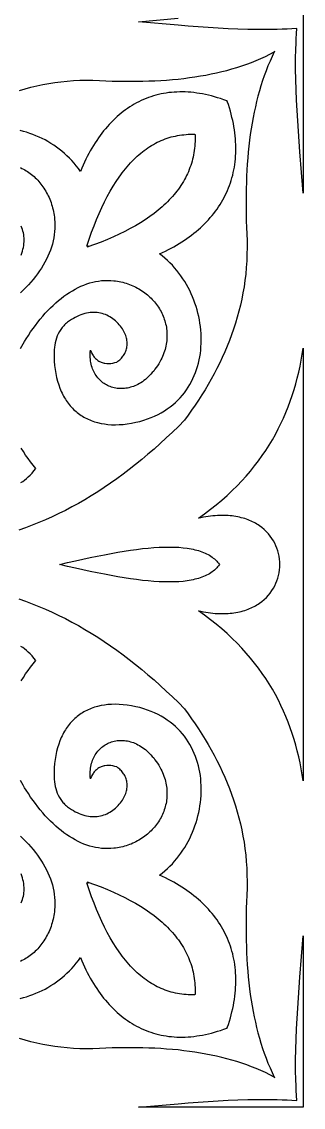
# Model space of a CAD drawing. Extents: x -375 to 375, y -1025 to 1025.
# Drawn here: x -165.5 to -125, y -312.1 to -156.1 of the extents above; entities that cross this region are included whole.
import ezdxf

# ---------------------------------------------------------------- set-up
doc = ezdxf.new("R2010")
doc.units = 0
doc.layers.add('LAYER_1', color=18, linetype='CONTINUOUS')

msp = doc.modelspace()

# ---------------------------------------------------------------- linework, layer by layer
at = {"layer": 'LAYER_1'}
for points in [[(-125, -131.41), (-125, -156.06), (-125, -180.72), (-125.49, -174.77), (-125.6, -173.28), (-125.71, -171.79), (-125.81, -170.3), (-125.9, -168.81), (-125.97, -167.33), (-126.03, -165.85), (-126.08, -164.37), (-126.1, -162.89), (-126.1, -161.42), (-126.07, -159.96), (-126.05, -159.22), (-126.02, -158.5), (-125.99, -157.77), (-125.94, -157.04), (-126.64, -157.09), (-127.34, -157.12), (-128.04, -157.15), (-128.74, -157.18), (-130.15, -157.2), (-131.56, -157.2), (-132.98, -157.18), (-134.4, -157.14), (-135.83, -157.08), (-137.25, -157), (-138.68, -156.91), (-140.11, -156.8), (-141.55, -156.69), (-142.98, -156.57), (-148.69, -156.06), (-142.98, -155.55)], [(-165.84, -165.94), (-165.01, -165.7), (-164.18, -165.47), (-163.33, -165.27), (-162.48, -165.09), (-161.61, -164.93), (-160.74, -164.79), (-159.86, -164.68), (-158.96, -164.59), (-158.06, -164.53), (-157.14, -164.48), (-156.21, -164.47), (-155.27, -164.48), (-154.32, -164.51), (-153.41, -164.56), (-152.5, -164.59), (-151.6, -164.61), (-150.71, -164.63), (-149.82, -164.63), (-148.94, -164.62), (-148.07, -164.61), (-147.21, -164.58), (-146.35, -164.55), (-145.5, -164.5), (-144.66, -164.44), (-143.83, -164.38), (-143.01, -164.3), (-142.19, -164.21), (-141.39, -164.1), (-140.59, -163.99), (-139.8, -163.86), (-139.02, -163.73), (-138.25, -163.57), (-137.49, -163.41), (-136.74, -163.24), (-136, -163.05), (-135.27, -162.84), (-134.55, -162.63), (-133.84, -162.4), (-133.14, -162.16), (-132.45, -161.9), (-131.78, -161.63), (-131.11, -161.34), (-130.45, -161.04), (-129.81, -160.73), (-129.18, -160.4), (-129.12, -160.34), (-129.13, -160.36), (-129.11, -160.35), (-129.17, -160.41), (-129.48, -161.07), (-129.79, -161.74), (-130.08, -162.42), (-130.35, -163.11), (-130.61, -163.82), (-130.86, -164.53), (-131.09, -165.26), (-131.31, -166), (-131.52, -166.75), (-131.71, -167.51), (-131.9, -168.28), (-132.06, -169.06), (-132.22, -169.85), (-132.37, -170.65), (-132.5, -171.46), (-132.62, -172.28), (-132.73, -173.11), (-132.83, -173.95), (-132.92, -174.8), (-132.99, -175.65), (-133.06, -176.52), (-133.11, -177.39), (-133.16, -178.28), (-133.19, -179.17), (-133.22, -180.06), (-133.23, -180.97), (-133.24, -181.89), (-133.23, -182.81), (-133.22, -183.74), (-133.2, -184.67), (-133.16, -185.62), (-133.12, -186.57), (-133.09, -187.56), (-133.08, -188.53), (-133.1, -189.5), (-133.14, -190.45), (-133.2, -191.39), (-133.28, -192.33), (-133.39, -193.25), (-133.52, -194.15), (-133.68, -195.05), (-133.85, -195.94), (-134.04, -196.82), (-134.26, -197.69), (-134.49, -198.55), (-134.75, -199.4), (-135.02, -200.24), (-135.31, -201.07), (-135.62, -201.9), (-135.95, -202.71), (-136.29, -203.52), (-136.65, -204.32), (-137.03, -205.11), (-137.42, -205.89), (-137.83, -206.67), (-138.25, -207.44), (-138.69, -208.2), (-139.14, -208.96), (-139.6, -209.71), (-140.08, -210.45), (-140.57, -211.19), (-141.07, -211.92), (-141.58, -212.64), (-142.1, -213.36), (-142.97, -214.23), (-143.83, -215.07), (-144.71, -215.9), (-145.58, -216.7), (-146.46, -217.49), (-147.35, -218.25), (-148.24, -219), (-149.13, -219.72), (-150.03, -220.42), (-150.93, -221.11), (-151.83, -221.77), (-152.74, -222.41), (-153.66, -223.03), (-154.58, -223.63), (-155.5, -224.21), (-156.43, -224.77), (-157.36, -225.3), (-158.29, -225.82), (-159.23, -226.31), (-160.18, -226.78), (-161.13, -227.23), (-162.08, -227.66), (-163.04, -228.06), (-164, -228.45), (-164.97, -228.81), (-165.94, -229.15)], [(-165.69, -203.04), (-165.5, -202.7), (-165.3, -202.35), (-165.09, -202.01), (-164.88, -201.65), (-164.55, -201.15), (-164.22, -200.66), (-163.88, -200.18), (-163.54, -199.71), (-163.19, -199.26), (-162.84, -198.82), (-162.48, -198.4), (-162.11, -197.98), (-161.74, -197.59), (-161.37, -197.21), (-160.99, -196.84), (-160.61, -196.49), (-160.22, -196.15), (-159.82, -195.83), (-159.43, -195.53), (-159.03, -195.25), (-158.63, -194.98), (-158.22, -194.73), (-157.81, -194.5), (-157.4, -194.29), (-156.98, -194.09), (-156.56, -193.92), (-156.14, -193.76), (-155.72, -193.62), (-155.29, -193.51), (-154.87, -193.41), (-154.44, -193.34), (-154.01, -193.28), (-153.58, -193.25), (-153.14, -193.24), (-152.71, -193.26), (-152.27, -193.29), (-152.01, -193.32), (-151.75, -193.36), (-151.49, -193.4), (-151.23, -193.46), (-150.98, -193.52), (-150.73, -193.58), (-150.48, -193.66), (-150.24, -193.74), (-150, -193.82), (-149.76, -193.92), (-149.53, -194.01), (-149.3, -194.12), (-149.08, -194.23), (-148.85, -194.35), (-148.64, -194.47), (-148.42, -194.6), (-148.22, -194.73), (-148.01, -194.87), (-147.81, -195.02), (-147.62, -195.17), (-147.43, -195.32), (-147.25, -195.48), (-147.07, -195.65), (-146.89, -195.82), (-146.72, -195.99), (-146.56, -196.17), (-146.4, -196.35), (-146.25, -196.54), (-146.11, -196.73), (-145.97, -196.92), (-145.83, -197.12), (-145.71, -197.32), (-145.58, -197.53), (-145.47, -197.74), (-145.36, -197.95), (-145.26, -198.17), (-145.17, -198.38), (-145.08, -198.61), (-145, -198.83), (-144.92, -199.06), (-144.86, -199.28), (-144.8, -199.51), (-144.75, -199.75), (-144.7, -199.98), (-144.67, -200.22), (-144.64, -200.46), (-144.62, -200.7), (-144.61, -200.94), (-144.61, -201.19), (-144.61, -201.43), (-144.62, -201.68), (-144.65, -201.93), (-144.68, -202.18), (-144.72, -202.43), (-144.76, -202.68), (-144.82, -202.93), (-144.89, -203.18), (-144.96, -203.43), (-145.05, -203.68), (-145.15, -203.93), (-145.25, -204.19), (-145.37, -204.44), (-145.49, -204.69), (-145.62, -204.94), (-145.8, -205.23), (-145.97, -205.51), (-146.15, -205.78), (-146.34, -206.03), (-146.52, -206.28), (-146.72, -206.51), (-146.91, -206.73), (-147.11, -206.94), (-147.31, -207.13), (-147.52, -207.32), (-147.72, -207.49), (-147.93, -207.65), (-148.14, -207.81), (-148.36, -207.95), (-148.57, -208.07), (-148.79, -208.19), (-149, -208.3), (-149.22, -208.4), (-149.44, -208.48), (-149.66, -208.56), (-149.87, -208.62), (-150.09, -208.68), (-150.31, -208.72), (-150.52, -208.76), (-150.74, -208.79), (-150.95, -208.8), (-151.17, -208.81), (-151.38, -208.8), (-151.58, -208.79), (-151.79, -208.77), (-151.99, -208.74), (-152.19, -208.7), (-152.39, -208.65), (-152.59, -208.59), (-152.78, -208.52), (-152.96, -208.45), (-153.15, -208.36), (-153.32, -208.27), (-153.5, -208.17), (-153.67, -208.06), (-153.83, -207.95), (-153.99, -207.82), (-154.14, -207.69), (-154.29, -207.55), (-154.43, -207.4), (-154.57, -207.24), (-154.69, -207.08), (-154.81, -206.91), (-154.93, -206.73), (-155.04, -206.55), (-155.14, -206.36), (-155.23, -206.16), (-155.31, -205.96), (-155.39, -205.75), (-155.45, -205.53), (-155.51, -205.3), (-155.56, -205.07), (-155.6, -204.84), (-155.63, -204.59), (-155.65, -204.34), (-155.66, -204.09), (-155.65, -203.83), (-155.64, -203.56), (-155.62, -203.29), (-155.56, -203.46), (-155.49, -203.61), (-155.42, -203.76), (-155.34, -203.9), (-155.25, -204.03), (-155.17, -204.16), (-155.07, -204.28), (-154.97, -204.39), (-154.87, -204.49), (-154.77, -204.59), (-154.66, -204.68), (-154.54, -204.76), (-154.43, -204.84), (-154.31, -204.9), (-154.18, -204.97), (-154.06, -205.02), (-153.93, -205.07), (-153.8, -205.11), (-153.66, -205.14), (-153.53, -205.17), (-153.26, -205.2), (-152.97, -205.21), (-152.69, -205.19), (-152.41, -205.14), (-152.12, -205.07), (-151.83, -204.98), (-151.69, -204.88), (-151.55, -204.77), (-151.41, -204.66), (-151.28, -204.55), (-151.16, -204.42), (-151.05, -204.3), (-150.95, -204.16), (-150.85, -204.03), (-150.76, -203.88), (-150.68, -203.74), (-150.61, -203.59), (-150.54, -203.43), (-150.49, -203.27), (-150.44, -203.11), (-150.4, -202.95), (-150.37, -202.78), (-150.35, -202.61), (-150.34, -202.43), (-150.34, -202.26), (-150.35, -202.08), (-150.37, -201.9), (-150.4, -201.71), (-150.44, -201.53), (-150.49, -201.35), (-150.55, -201.16), (-150.63, -200.97), (-150.71, -200.78), (-150.81, -200.59), (-150.92, -200.4), (-151.03, -200.21), (-151.17, -200.03), (-151.31, -199.84), (-151.48, -199.63), (-151.65, -199.44), (-151.83, -199.26), (-152.01, -199.08), (-152.2, -198.92), (-152.4, -198.77), (-152.6, -198.62), (-152.81, -198.49), (-153.03, -198.37), (-153.24, -198.27), (-153.47, -198.17), (-153.69, -198.09), (-153.93, -198.02), (-154.16, -197.96), (-154.4, -197.91), (-154.64, -197.88), (-154.89, -197.86), (-155.14, -197.85), (-155.4, -197.85), (-155.65, -197.87), (-155.91, -197.91), (-156.18, -197.96), (-156.44, -198.02), (-156.71, -198.1), (-156.98, -198.19), (-157.25, -198.3), (-157.53, -198.42), (-157.8, -198.56), (-158.08, -198.71), (-158.36, -198.88), (-158.63, -199.07), (-158.91, -199.27), (-159.06, -199.39), (-159.2, -199.51), (-159.34, -199.63), (-159.46, -199.76), (-159.58, -199.9), (-159.7, -200.03), (-159.9, -200.31), (-160.09, -200.61), (-160.25, -200.91), (-160.39, -201.22), (-160.51, -201.54), (-160.61, -201.87), (-160.69, -202.2), (-160.75, -202.54), (-160.8, -202.87), (-160.84, -203.22), (-160.85, -203.56), (-160.86, -203.9), (-160.85, -204.23), (-160.83, -204.86), (-160.78, -205.48), (-160.7, -206.07), (-160.61, -206.65), (-160.49, -207.2), (-160.35, -207.74), (-160.19, -208.25), (-160.01, -208.75), (-159.81, -209.22), (-159.71, -209.45), (-159.59, -209.68), (-159.48, -209.89), (-159.35, -210.11), (-159.23, -210.32), (-159.09, -210.52), (-158.96, -210.72), (-158.81, -210.91), (-158.67, -211.09), (-158.52, -211.28), (-158.36, -211.45), (-158.2, -211.62), (-158.04, -211.79), (-157.87, -211.94), (-157.69, -212.1), (-157.52, -212.24), (-157.33, -212.39), (-157.15, -212.52), (-156.96, -212.65), (-156.76, -212.78), (-156.56, -212.89), (-156.36, -213.01), (-156.15, -213.11), (-155.94, -213.21), (-155.72, -213.31), (-155.5, -213.4), (-155.28, -213.48), (-155.05, -213.56), (-154.82, -213.63), (-154.59, -213.69), (-154.1, -213.8), (-153.61, -213.89), (-153.1, -213.95), (-152.57, -213.99), (-152.04, -214), (-151.49, -213.98), (-150.92, -213.94), (-150.34, -213.87), (-149.72, -213.77), (-149.11, -213.65), (-148.53, -213.51), (-147.96, -213.35), (-147.42, -213.17), (-146.89, -212.97), (-146.39, -212.76), (-145.9, -212.52), (-145.44, -212.28), (-144.99, -212.01), (-144.56, -211.73), (-144.15, -211.44), (-143.76, -211.13), (-143.39, -210.8), (-143.04, -210.47), (-142.7, -210.12), (-142.39, -209.76), (-142.09, -209.39), (-141.81, -209), (-141.55, -208.61), (-141.31, -208.21), (-141.08, -207.79), (-140.87, -207.37), (-140.68, -206.94), (-140.51, -206.5), (-140.35, -206.06), (-140.21, -205.61), (-140.09, -205.15), (-139.98, -204.69), (-139.89, -204.22), (-139.81, -203.75), (-139.76, -203.28), (-139.72, -202.8), (-139.69, -202.32), (-139.68, -201.83), (-139.69, -201.35), (-139.71, -200.86), (-139.75, -200.38), (-139.8, -199.89), (-139.87, -199.41), (-139.95, -198.92), (-140.05, -198.44), (-140.16, -197.96), (-140.28, -197.48), (-140.43, -197.01), (-140.58, -196.54), (-140.75, -196.08), (-140.93, -195.62), (-141.13, -195.16), (-141.34, -194.72), (-141.57, -194.28), (-141.81, -193.84), (-142.06, -193.42), (-142.32, -193), (-142.6, -192.6), (-142.89, -192.2), (-143.2, -191.81), (-143.51, -191.43), (-143.84, -191.07), (-144.19, -190.71), (-144.54, -190.37), (-144.9, -190.04), (-145.28, -189.73), (-145.67, -189.43), (-145.24, -189.23), (-144.83, -189.03), (-144.41, -188.83), (-144.01, -188.62), (-143.61, -188.4), (-143.22, -188.18), (-142.84, -187.95), (-142.47, -187.72), (-142.11, -187.48), (-141.75, -187.24), (-141.4, -186.99), (-141.06, -186.73), (-140.73, -186.48), (-140.4, -186.21), (-140.09, -185.94), (-139.78, -185.67), (-139.48, -185.39), (-139.19, -185.11), (-138.91, -184.82), (-138.64, -184.53), (-138.38, -184.23), (-138.12, -183.93), (-137.87, -183.63), (-137.63, -183.31), (-137.41, -183), (-137.19, -182.68), (-136.97, -182.35), (-136.77, -182.02), (-136.58, -181.69), (-136.39, -181.35), (-136.22, -181.01), (-136.05, -180.66), (-135.9, -180.31), (-135.75, -179.96), (-135.61, -179.6), (-135.48, -179.24), (-135.37, -178.87), (-135.26, -178.5), (-135.16, -178.12), (-135.07, -177.74), (-134.99, -177.36), (-134.92, -176.97), (-134.86, -176.58), (-134.8, -176.18), (-134.76, -175.78), (-134.73, -175.38), (-134.71, -174.97), (-134.7, -174.56), (-134.7, -174.15), (-134.71, -173.73), (-134.73, -173.31), (-134.76, -172.88), (-134.8, -172.45), (-134.85, -172.02), (-134.91, -171.58), (-134.98, -171.14), (-135.06, -170.7), (-135.15, -170.26), (-135.26, -169.81), (-135.37, -169.35), (-135.49, -168.9), (-135.63, -168.44), (-135.77, -167.98), (-135.93, -167.51), (-135.89, -167.47), (-135.91, -167.47), (-135.92, -167.47), (-135.93, -167.48), (-135.94, -167.46), (-135.95, -167.46), (-135.94, -167.45), (-135.94, -167.44), (-135.94, -167.44), (-135.96, -167.45), (-135.96, -167.44), (-135.97, -167.43), (-135.96, -167.42), (-135.96, -167.41), (-135.96, -167.39), (-136, -167.44), (-136.45, -167.27), (-136.9, -167.12), (-137.34, -166.98), (-137.78, -166.85), (-138.21, -166.73), (-138.64, -166.63), (-139.07, -166.53), (-139.5, -166.44), (-139.92, -166.37), (-140.34, -166.31), (-140.75, -166.26), (-141.17, -166.21), (-141.57, -166.18), (-141.98, -166.16), (-142.38, -166.15), (-142.78, -166.15), (-143.18, -166.17), (-143.57, -166.19), (-143.95, -166.22), (-144.34, -166.26), (-144.72, -166.32), (-145.09, -166.38), (-145.47, -166.45), (-145.84, -166.54), (-146.2, -166.63), (-146.56, -166.73), (-146.92, -166.85), (-147.27, -166.97), (-147.62, -167.1), (-147.97, -167.25), (-148.31, -167.4), (-148.65, -167.56), (-148.98, -167.74), (-149.31, -167.92), (-149.63, -168.11), (-149.95, -168.31), (-150.27, -168.52), (-150.58, -168.74), (-150.89, -168.97), (-151.19, -169.21), (-151.49, -169.45), (-151.79, -169.71), (-152.08, -169.98), (-152.36, -170.25), (-152.64, -170.54), (-152.92, -170.83), (-153.19, -171.13), (-153.46, -171.44), (-153.72, -171.76), (-153.98, -172.09), (-154.23, -172.43), (-154.48, -172.77), (-154.72, -173.12), (-154.96, -173.49), (-155.2, -173.86), (-155.43, -174.24), (-155.65, -174.62), (-155.87, -175.02), (-156.08, -175.42), (-156.29, -175.84), (-156.49, -176.26), (-156.69, -176.69), (-156.88, -177.12), (-157.07, -177.57), (-157.36, -177.16), (-157.66, -176.77), (-157.98, -176.39), (-158.31, -176.02), (-158.65, -175.67), (-159, -175.32), (-159.36, -174.99), (-159.73, -174.68), (-160.11, -174.37), (-160.51, -174.09), (-160.91, -173.81), (-161.32, -173.55), (-161.73, -173.3), (-162.15, -173.06), (-162.58, -172.84), (-163.02, -172.64), (-163.46, -172.45), (-163.91, -172.27), (-164.36, -172.11), (-164.81, -171.96), (-165.27, -171.83), (-165.73, -171.71)], [(-165.68, -177.04), (-165.47, -177.14), (-165.26, -177.25), (-165.06, -177.36), (-164.86, -177.48), (-164.66, -177.6), (-164.47, -177.74), (-164.28, -177.88), (-164.09, -178.02), (-163.91, -178.17), (-163.73, -178.33), (-163.55, -178.49), (-163.38, -178.66), (-163.21, -178.84), (-163.05, -179.02), (-162.89, -179.21), (-162.74, -179.4), (-162.59, -179.6), (-162.45, -179.8), (-162.31, -180), (-162.17, -180.22), (-162.04, -180.43), (-161.92, -180.65), (-161.8, -180.88), (-161.69, -181.11), (-161.58, -181.34), (-161.48, -181.58), (-161.38, -181.82), (-161.29, -182.07), (-161.21, -182.32), (-161.13, -182.57), (-161.06, -182.83), (-161, -183.09), (-160.94, -183.35), (-160.89, -183.62), (-160.85, -183.89), (-160.81, -184.16), (-160.78, -184.44), (-160.75, -184.89), (-160.74, -185.34), (-160.75, -185.79), (-160.78, -186.24), (-160.83, -186.69), (-160.9, -187.13), (-160.99, -187.58), (-161.1, -188.02), (-161.23, -188.46), (-161.38, -188.9), (-161.55, -189.33), (-161.74, -189.77), (-161.94, -190.2), (-162.17, -190.62), (-162.41, -191.05), (-162.66, -191.47), (-162.94, -191.88), (-163.23, -192.29), (-163.53, -192.7), (-163.86, -193.11), (-164.19, -193.5), (-164.55, -193.9), (-164.91, -194.29), (-165.3, -194.67), (-165.69, -195.05)], [(-165.59, -189.62), (-165.49, -189.33), (-165.4, -189.05), (-165.33, -188.77), (-165.27, -188.5), (-165.22, -188.22), (-165.19, -187.95), (-165.17, -187.69), (-165.16, -187.42), (-165.17, -187.16), (-165.19, -186.9), (-165.22, -186.65), (-165.27, -186.4), (-165.33, -186.15), (-165.39, -185.91), (-165.47, -185.68), (-165.57, -185.45)], [(-165.62, -222.3), (-165.35, -222.14), (-165.09, -221.95), (-164.83, -221.74), (-164.56, -221.5), (-164.29, -221.24), (-164.02, -220.94), (-163.75, -220.62), (-163.48, -220.28), (-163.87, -219.81), (-164.24, -219.33), (-164.6, -218.85), (-164.94, -218.35), (-165.26, -217.86), (-165.57, -217.35)], [(-165.94, -239.04), (-164.97, -239.37), (-164, -239.74), (-163.04, -240.12), (-162.08, -240.52), (-161.13, -240.95), (-160.18, -241.4), (-159.23, -241.87), (-158.29, -242.36), (-157.36, -242.88), (-156.43, -243.41), (-155.5, -243.97), (-154.58, -244.55), (-153.66, -245.15), (-152.74, -245.77), (-151.83, -246.41), (-150.93, -247.07), (-150.03, -247.76), (-149.13, -248.46), (-148.24, -249.19), (-147.35, -249.93), (-146.46, -250.69), (-145.58, -251.48), (-144.71, -252.28), (-143.83, -253.11), (-142.97, -253.95), (-142.1, -254.82), (-141.58, -255.54), (-141.07, -256.26), (-140.57, -257), (-140.08, -257.73), (-139.6, -258.48), (-139.14, -259.23), (-138.69, -259.98), (-138.25, -260.74), (-137.83, -261.51), (-137.42, -262.29), (-137.03, -263.07), (-136.65, -263.86), (-136.29, -264.66), (-135.95, -265.47), (-135.62, -266.28), (-135.31, -267.11), (-135.02, -267.94), (-134.75, -268.78), (-134.49, -269.63), (-134.26, -270.49), (-134.04, -271.36), (-133.85, -272.24), (-133.68, -273.13), (-133.52, -274.03), (-133.39, -274.94), (-133.28, -275.86), (-133.2, -276.79), (-133.14, -277.73), (-133.1, -278.68), (-133.08, -279.65), (-133.09, -280.63), (-133.12, -281.61), (-133.16, -282.56), (-133.2, -283.51), (-133.22, -284.45), (-133.23, -285.37), (-133.24, -286.3), (-133.23, -287.21), (-133.22, -288.12), (-133.19, -289.02), (-133.16, -289.91), (-133.11, -290.79), (-133.06, -291.66), (-132.99, -292.53), (-132.92, -293.38), (-132.83, -294.23), (-132.73, -295.07), (-132.62, -295.9), (-132.5, -296.72), (-132.37, -297.53), (-132.22, -298.33), (-132.06, -299.12), (-131.9, -299.9), (-131.71, -300.67), (-131.52, -301.43), (-131.31, -302.18), (-131.09, -302.92), (-130.86, -303.65), (-130.61, -304.36), (-130.35, -305.07), (-130.08, -305.76), (-129.79, -306.45), (-129.48, -307.12), (-129.17, -307.78), (-129.11, -307.83), (-129.13, -307.82), (-129.12, -307.84), (-129.18, -307.78), (-129.81, -307.45), (-130.45, -307.14), (-131.11, -306.84), (-131.78, -306.55), (-132.45, -306.28), (-133.14, -306.03), (-133.84, -305.78), (-134.55, -305.55), (-135.27, -305.34), (-136, -305.14), (-136.74, -304.95), (-137.49, -304.77), (-138.25, -304.61), (-139.02, -304.46), (-139.8, -304.32), (-140.59, -304.19), (-141.39, -304.08), (-142.19, -303.98), (-143.01, -303.88), (-143.83, -303.81), (-144.66, -303.74), (-145.5, -303.68), (-146.35, -303.63), (-147.21, -303.6), (-148.07, -303.57), (-148.94, -303.56), (-149.82, -303.55), (-150.71, -303.56), (-151.6, -303.57), (-152.5, -303.59), (-153.41, -303.63), (-154.32, -303.67), (-155.27, -303.7), (-156.21, -303.71), (-157.14, -303.7), (-158.06, -303.66), (-158.96, -303.59), (-159.86, -303.5), (-160.74, -303.39), (-161.61, -303.25), (-162.48, -303.09), (-163.33, -302.91), (-164.18, -302.71), (-165.01, -302.49), (-165.84, -302.24)], [(-165.57, -250.83), (-165.26, -250.33), (-164.94, -249.83), (-164.6, -249.34), (-164.24, -248.85), (-163.87, -248.37), (-163.48, -247.9), (-163.75, -247.56), (-164.02, -247.24), (-164.29, -246.95), (-164.56, -246.68), (-164.83, -246.44), (-165.09, -246.23), (-165.35, -246.04), (-165.62, -245.88)], [(-165.73, -296.47), (-165.27, -296.35), (-164.81, -296.22), (-164.36, -296.07), (-163.91, -295.91), (-163.46, -295.73), (-163.02, -295.54), (-162.58, -295.34), (-162.15, -295.12), (-161.73, -294.88), (-161.32, -294.63), (-160.91, -294.37), (-160.51, -294.1), (-160.11, -293.81), (-159.73, -293.5), (-159.36, -293.19), (-159, -292.86), (-158.65, -292.52), (-158.31, -292.16), (-157.98, -291.79), (-157.66, -291.41), (-157.36, -291.02), (-157.07, -290.61), (-156.88, -291.06), (-156.69, -291.49), (-156.49, -291.92), (-156.29, -292.34), (-156.08, -292.76), (-155.87, -293.16), (-155.65, -293.56), (-155.43, -293.94), (-155.2, -294.32), (-154.96, -294.69), (-154.72, -295.06), (-154.48, -295.41), (-154.23, -295.76), (-153.98, -296.09), (-153.72, -296.42), (-153.46, -296.74), (-153.19, -297.05), (-152.92, -297.35), (-152.64, -297.65), (-152.36, -297.93), (-152.08, -298.2), (-151.79, -298.47), (-151.49, -298.73), (-151.19, -298.97), (-150.89, -299.21), (-150.58, -299.44), (-150.27, -299.66), (-149.95, -299.87), (-149.63, -300.07), (-149.31, -300.26), (-148.98, -300.45), (-148.65, -300.62), (-148.31, -300.78), (-147.97, -300.93), (-147.62, -301.08), (-147.27, -301.21), (-146.92, -301.33), (-146.56, -301.45), (-146.2, -301.55), (-145.84, -301.65), (-145.47, -301.73), (-145.09, -301.8), (-144.72, -301.87), (-144.34, -301.92), (-143.95, -301.96), (-143.57, -301.99), (-143.18, -302.02), (-142.78, -302.03), (-142.38, -302.03), (-141.98, -302.02), (-141.57, -302), (-141.17, -301.97), (-140.75, -301.93), (-140.34, -301.87), (-139.92, -301.81), (-139.5, -301.74), (-139.07, -301.65), (-138.64, -301.56), (-138.21, -301.45), (-137.78, -301.33), (-137.34, -301.2), (-136.9, -301.06), (-136.45, -300.91), (-136, -300.75), (-135.96, -300.79), (-135.96, -300.77), (-135.96, -300.76), (-135.97, -300.75), (-135.96, -300.74), (-135.96, -300.73), (-135.94, -300.74), (-135.94, -300.74), (-135.94, -300.73), (-135.95, -300.72), (-135.94, -300.72), (-135.93, -300.71), (-135.92, -300.71), (-135.91, -300.71), (-135.89, -300.71), (-135.93, -300.67), (-135.77, -300.21), (-135.63, -299.74), (-135.49, -299.28), (-135.37, -298.83), (-135.26, -298.38), (-135.15, -297.93), (-135.06, -297.48), (-134.98, -297.04), (-134.91, -296.6), (-134.85, -296.16), (-134.8, -295.73), (-134.76, -295.3), (-134.73, -294.88), (-134.71, -294.45), (-134.7, -294.04), (-134.7, -293.62), (-134.71, -293.21), (-134.73, -292.8), (-134.76, -292.4), (-134.8, -292), (-134.86, -291.6), (-134.92, -291.21), (-134.99, -290.83), (-135.07, -290.44), (-135.16, -290.06), (-135.26, -289.69), (-135.37, -289.31), (-135.48, -288.95), (-135.61, -288.58), (-135.75, -288.22), (-135.9, -287.87), (-136.05, -287.52), (-136.22, -287.17), (-136.39, -286.83), (-136.58, -286.49), (-136.77, -286.16), (-136.97, -285.83), (-137.19, -285.5), (-137.41, -285.18), (-137.63, -284.87), (-137.87, -284.56), (-138.12, -284.25), (-138.38, -283.95), (-138.64, -283.65), (-138.91, -283.36), (-139.19, -283.07), (-139.48, -282.79), (-139.78, -282.51), (-140.09, -282.24), (-140.4, -281.97), (-140.73, -281.71), (-141.06, -281.45), (-141.4, -281.19), (-141.75, -280.95), (-142.11, -280.7), (-142.47, -280.47), (-142.84, -280.23), (-143.22, -280.01), (-143.61, -279.78), (-144.01, -279.57), (-144.41, -279.35), (-144.83, -279.15), (-145.24, -278.95), (-145.67, -278.75), (-145.28, -278.45), (-144.9, -278.14), (-144.54, -277.81), (-144.19, -277.47), (-143.84, -277.11), (-143.51, -276.75), (-143.2, -276.37), (-142.89, -275.98), (-142.6, -275.59), (-142.32, -275.18), (-142.06, -274.76), (-141.81, -274.34), (-141.57, -273.9), (-141.34, -273.46), (-141.13, -273.02), (-140.93, -272.56), (-140.75, -272.1), (-140.58, -271.64), (-140.43, -271.17), (-140.28, -270.7), (-140.16, -270.22), (-140.05, -269.74), (-139.95, -269.26), (-139.87, -268.78), (-139.8, -268.29), (-139.75, -267.81), (-139.71, -267.32), (-139.69, -266.83), (-139.68, -266.35), (-139.69, -265.87), (-139.72, -265.39), (-139.76, -264.91), (-139.81, -264.43), (-139.89, -263.96), (-139.98, -263.49), (-140.09, -263.03), (-140.21, -262.57), (-140.35, -262.12), (-140.51, -261.68), (-140.68, -261.24), (-140.87, -260.81), (-141.08, -260.39), (-141.31, -259.98), (-141.55, -259.57), (-141.81, -259.18), (-142.09, -258.79), (-142.39, -258.42), (-142.7, -258.06), (-143.04, -257.71), (-143.39, -257.38), (-143.76, -257.05), (-144.15, -256.74), (-144.56, -256.45), (-144.99, -256.17), (-145.44, -255.91), (-145.9, -255.66), (-146.39, -255.43), (-146.89, -255.21), (-147.42, -255.01), (-147.96, -254.83), (-148.53, -254.67), (-149.11, -254.53), (-149.72, -254.41), (-150.34, -254.31), (-150.92, -254.24), (-151.49, -254.2), (-152.04, -254.19), (-152.57, -254.2), (-153.1, -254.23), (-153.61, -254.29), (-154.1, -254.38), (-154.59, -254.49), (-154.82, -254.55), (-155.05, -254.62), (-155.28, -254.7), (-155.5, -254.78), (-155.72, -254.87), (-155.94, -254.97), (-156.15, -255.07), (-156.36, -255.17), (-156.56, -255.29), (-156.76, -255.41), (-156.96, -255.53), (-157.15, -255.66), (-157.33, -255.8), (-157.52, -255.94), (-157.69, -256.08), (-157.87, -256.24), (-158.04, -256.4), (-158.2, -256.56), (-158.36, -256.73), (-158.52, -256.91), (-158.67, -257.09), (-158.81, -257.27), (-158.96, -257.47), (-159.09, -257.66), (-159.23, -257.87), (-159.35, -258.07), (-159.48, -258.29), (-159.59, -258.51), (-159.71, -258.73), (-159.81, -258.96), (-160.01, -259.43), (-160.19, -259.93), (-160.35, -260.44), (-160.49, -260.98), (-160.61, -261.53), (-160.7, -262.11), (-160.78, -262.7), (-160.83, -263.32), (-160.85, -263.95), (-160.86, -264.29), (-160.85, -264.63), (-160.84, -264.97), (-160.8, -265.31), (-160.75, -265.65), (-160.69, -265.98), (-160.61, -266.31), (-160.51, -266.64), (-160.39, -266.96), (-160.25, -267.27), (-160.09, -267.58), (-159.9, -267.87), (-159.7, -268.15), (-159.58, -268.29), (-159.46, -268.42), (-159.34, -268.55), (-159.2, -268.67), (-159.06, -268.8), (-158.91, -268.91), (-158.63, -269.12), (-158.36, -269.3), (-158.08, -269.47), (-157.8, -269.63), (-157.53, -269.76), (-157.25, -269.89), (-156.98, -269.99), (-156.71, -270.09), (-156.44, -270.16), (-156.18, -270.23), (-155.91, -270.27), (-155.65, -270.31), (-155.4, -270.33), (-155.14, -270.33), (-154.89, -270.33), (-154.64, -270.31), (-154.4, -270.27), (-154.16, -270.23), (-153.93, -270.17), (-153.69, -270.09), (-153.47, -270.01), (-153.24, -269.91), (-153.03, -269.81), (-152.81, -269.69), (-152.6, -269.56), (-152.4, -269.42), (-152.2, -269.26), (-152.01, -269.1), (-151.83, -268.93), (-151.65, -268.74), (-151.48, -268.55), (-151.31, -268.34), (-151.17, -268.16), (-151.03, -267.97), (-150.92, -267.78), (-150.81, -267.59), (-150.71, -267.4), (-150.63, -267.21), (-150.55, -267.02), (-150.49, -266.84), (-150.44, -266.65), (-150.4, -266.47), (-150.37, -266.28), (-150.35, -266.1), (-150.34, -265.93), (-150.34, -265.75), (-150.35, -265.57), (-150.37, -265.4), (-150.4, -265.24), (-150.44, -265.07), (-150.49, -264.91), (-150.54, -264.75), (-150.61, -264.59), (-150.68, -264.44), (-150.76, -264.3), (-150.85, -264.16), (-150.95, -264.02), (-151.05, -263.89), (-151.16, -263.76), (-151.28, -263.64), (-151.41, -263.52), (-151.55, -263.41), (-151.69, -263.3), (-151.83, -263.2), (-152.12, -263.11), (-152.41, -263.04), (-152.69, -262.99), (-152.97, -262.97), (-153.26, -262.98), (-153.53, -263.01), (-153.66, -263.04), (-153.8, -263.07), (-153.93, -263.11), (-154.06, -263.16), (-154.18, -263.22), (-154.31, -263.28), (-154.43, -263.34), (-154.54, -263.42), (-154.66, -263.5), (-154.77, -263.59), (-154.87, -263.69), (-154.97, -263.79), (-155.07, -263.9), (-155.17, -264.02), (-155.25, -264.15), (-155.34, -264.28), (-155.42, -264.42), (-155.49, -264.57), (-155.56, -264.72), (-155.62, -264.89), (-155.64, -264.62), (-155.65, -264.35), (-155.66, -264.09), (-155.65, -263.84), (-155.63, -263.59), (-155.6, -263.35), (-155.56, -263.11), (-155.51, -262.88), (-155.45, -262.65), (-155.39, -262.44), (-155.31, -262.23), (-155.23, -262.02), (-155.14, -261.82), (-155.04, -261.63), (-154.93, -261.45), (-154.81, -261.27), (-154.69, -261.1), (-154.57, -260.94), (-154.43, -260.78), (-154.29, -260.63), (-154.14, -260.49), (-153.99, -260.36), (-153.83, -260.24), (-153.67, -260.12), (-153.5, -260.01), (-153.32, -259.91), (-153.15, -259.82), (-152.96, -259.73), (-152.78, -259.66), (-152.59, -259.59), (-152.39, -259.53), (-152.19, -259.48), (-151.99, -259.44), (-151.79, -259.41), (-151.58, -259.39), (-151.38, -259.38), (-151.17, -259.38), (-150.95, -259.38), (-150.74, -259.4), (-150.52, -259.42), (-150.31, -259.46), (-150.09, -259.5), (-149.87, -259.56), (-149.66, -259.62), (-149.44, -259.7), (-149.22, -259.79), (-149, -259.88), (-148.79, -259.99), (-148.57, -260.11), (-148.36, -260.24), (-148.14, -260.38), (-147.93, -260.53), (-147.72, -260.69), (-147.52, -260.86), (-147.31, -261.05), (-147.11, -261.24), (-146.91, -261.45), (-146.72, -261.67), (-146.52, -261.9), (-146.34, -262.15), (-146.15, -262.4), (-145.97, -262.67), (-145.8, -262.95), (-145.62, -263.24), (-145.49, -263.49), (-145.37, -263.75), (-145.25, -264), (-145.15, -264.25), (-145.05, -264.5), (-144.96, -264.75), (-144.89, -265), (-144.82, -265.26), (-144.76, -265.51), (-144.72, -265.76), (-144.68, -266.01), (-144.65, -266.25), (-144.62, -266.5), (-144.61, -266.75), (-144.61, -266.99), (-144.61, -267.24), (-144.62, -267.48), (-144.64, -267.72), (-144.67, -267.96), (-144.7, -268.2), (-144.75, -268.43), (-144.8, -268.67), (-144.86, -268.9), (-144.92, -269.13), (-145, -269.35), (-145.08, -269.58), (-145.17, -269.8), (-145.26, -270.02), (-145.36, -270.23), (-145.47, -270.44), (-145.58, -270.65), (-145.71, -270.86), (-145.83, -271.06), (-145.97, -271.26), (-146.11, -271.45), (-146.25, -271.64), (-146.4, -271.83), (-146.56, -272.01), (-146.72, -272.19), (-146.89, -272.36), (-147.07, -272.53), (-147.25, -272.7), (-147.43, -272.86), (-147.62, -273.01), (-147.81, -273.16), (-148.01, -273.31), (-148.22, -273.45), (-148.42, -273.58), (-148.64, -273.71), (-148.85, -273.83), (-149.08, -273.95), (-149.3, -274.06), (-149.53, -274.17), (-149.76, -274.27), (-150, -274.36), (-150.24, -274.45), (-150.48, -274.53), (-150.73, -274.6), (-150.98, -274.67), (-151.23, -274.72), (-151.49, -274.78), (-151.75, -274.82), (-152.01, -274.86), (-152.27, -274.89), (-152.71, -274.93), (-153.14, -274.94), (-153.58, -274.93), (-154.01, -274.9), (-154.44, -274.84), (-154.87, -274.77), (-155.29, -274.67), (-155.72, -274.56), (-156.14, -274.42), (-156.56, -274.27), (-156.98, -274.09), (-157.4, -273.9), (-157.81, -273.68), (-158.22, -273.45), (-158.63, -273.2), (-159.03, -272.93), (-159.43, -272.65), (-159.82, -272.35), (-160.22, -272.03), (-160.61, -271.69), (-160.99, -271.34), (-161.37, -270.98), (-161.74, -270.59), (-162.11, -270.2), (-162.48, -269.79), (-162.84, -269.36), (-163.19, -268.92), (-163.54, -268.47), (-163.88, -268), (-164.22, -267.52), (-164.55, -267.03), (-164.88, -266.53), (-165.09, -266.18), (-165.3, -265.83), (-165.5, -265.48), (-165.69, -265.14)], [(-165.69, -273.13), (-165.3, -273.51), (-164.91, -273.89), (-164.55, -274.28), (-164.19, -274.68), (-163.86, -275.08), (-163.53, -275.48), (-163.23, -275.89), (-162.94, -276.3), (-162.66, -276.72), (-162.41, -277.14), (-162.17, -277.56), (-161.94, -277.99), (-161.74, -278.42), (-161.55, -278.85), (-161.38, -279.28), (-161.23, -279.72), (-161.1, -280.16), (-160.99, -280.6), (-160.9, -281.05), (-160.83, -281.49), (-160.78, -281.94), (-160.75, -282.39), (-160.74, -282.84), (-160.75, -283.29), (-160.78, -283.74), (-160.81, -284.02), (-160.85, -284.29), (-160.89, -284.56), (-160.94, -284.83), (-161, -285.09), (-161.06, -285.35), (-161.13, -285.61), (-161.21, -285.86), (-161.29, -286.11), (-161.38, -286.36), (-161.48, -286.6), (-161.58, -286.84), (-161.69, -287.07), (-161.8, -287.3), (-161.92, -287.53), (-162.04, -287.75), (-162.17, -287.97), (-162.31, -288.18), (-162.45, -288.38), (-162.59, -288.59), (-162.74, -288.78), (-162.89, -288.98), (-163.05, -289.16), (-163.21, -289.34), (-163.38, -289.52), (-163.55, -289.69), (-163.73, -289.85), (-163.91, -290.01), (-164.09, -290.16), (-164.28, -290.31), (-164.47, -290.45), (-164.66, -290.58), (-164.86, -290.7), (-165.06, -290.82), (-165.26, -290.94), (-165.47, -291.04), (-165.68, -291.14)], [(-165.57, -282.74), (-165.47, -282.5), (-165.39, -282.27), (-165.33, -282.03), (-165.27, -281.78), (-165.22, -281.53), (-165.19, -281.28), (-165.17, -281.02), (-165.16, -280.76), (-165.17, -280.5), (-165.19, -280.23), (-165.22, -279.96), (-165.27, -279.68), (-165.33, -279.41), (-165.4, -279.13), (-165.49, -278.85), (-165.59, -278.57)]]:
    msp.add_lwpolyline(points, dxfattribs=at)
for points in [[(-140.59, -172.24), (-140.58, -172.24), (-140.59, -172.25), (-140.59, -172.29), (-140.56, -172.29), (-140.55, -172.27), (-140.55, -172.29), (-140.53, -172.29), (-140.55, -172.3), (-140.54, -172.63), (-140.55, -172.96), (-140.56, -173.29), (-140.58, -173.62), (-140.6, -173.94), (-140.64, -174.26), (-140.68, -174.58), (-140.73, -174.89), (-140.79, -175.21), (-140.85, -175.52), (-140.93, -175.82), (-141.01, -176.13), (-141.1, -176.43), (-141.2, -176.73), (-141.3, -177.03), (-141.41, -177.32), (-141.53, -177.62), (-141.66, -177.91), (-141.8, -178.19), (-141.94, -178.48), (-142.09, -178.76), (-142.25, -179.04), (-142.42, -179.32), (-142.6, -179.59), (-142.78, -179.86), (-142.97, -180.13), (-143.17, -180.4), (-143.37, -180.66), (-143.59, -180.92), (-143.81, -181.18), (-144.04, -181.44), (-144.28, -181.69), (-144.52, -181.94), (-144.78, -182.19), (-145.04, -182.44), (-145.31, -182.68), (-145.58, -182.92), (-145.87, -183.16), (-146.16, -183.39), (-146.46, -183.63), (-147.08, -184.08), (-147.74, -184.53), (-148.43, -184.97), (-149.14, -185.4), (-149.89, -185.81), (-150.67, -186.22), (-151.48, -186.62), (-152.32, -187), (-153.19, -187.38), (-154.1, -187.74), (-155.03, -188.1), (-156, -188.44), (-156.02, -188.46), (-156.02, -188.46), (-156.02, -188.45), (-156.03, -188.46), (-156.03, -188.45), (-156.01, -188.43), (-155.96, -188.27), (-156.12, -188.32), (-156.13, -188.34), (-156.14, -188.34), (-156.13, -188.33), (-156.15, -188.34), (-156.14, -188.33), (-156.13, -188.31), (-155.79, -187.31), (-155.45, -186.33), (-155.1, -185.39), (-154.74, -184.49), (-154.37, -183.61), (-153.99, -182.77), (-153.6, -181.96), (-153.2, -181.18), (-152.79, -180.43), (-152.37, -179.72), (-151.93, -179.04), (-151.49, -178.39), (-151.27, -178.08), (-151.04, -177.77), (-150.82, -177.48), (-150.58, -177.19), (-150.35, -176.91), (-150.11, -176.64), (-149.87, -176.37), (-149.63, -176.12), (-149.39, -175.87), (-149.14, -175.63), (-148.89, -175.4), (-148.64, -175.18), (-148.39, -174.96), (-148.13, -174.76), (-147.88, -174.56), (-147.61, -174.37), (-147.35, -174.19), (-147.08, -174.01), (-146.82, -173.85), (-146.55, -173.69), (-146.27, -173.54), (-146, -173.4), (-145.72, -173.26), (-145.44, -173.14), (-145.15, -173.02), (-144.87, -172.91), (-144.58, -172.81), (-144.29, -172.72), (-144, -172.63), (-143.7, -172.56), (-143.4, -172.49), (-143.1, -172.43), (-142.8, -172.38), (-142.49, -172.33), (-142.18, -172.3), (-141.87, -172.27), (-141.56, -172.25), (-141.25, -172.24), (-140.93, -172.23), (-140.61, -172.24), (-140.59, -172.22)], [(-125, -265.18), (-125.14, -264.31), (-125.29, -263.45), (-125.47, -262.6), (-125.65, -261.75), (-125.86, -260.9), (-126.08, -260.06), (-126.33, -259.23), (-126.59, -258.4), (-126.87, -257.58), (-127.17, -256.77), (-127.49, -255.96), (-127.84, -255.16), (-128.21, -254.36), (-128.59, -253.57), (-129.01, -252.79), (-129.44, -252.02), (-129.9, -251.25), (-130.39, -250.49), (-130.9, -249.74), (-131.44, -249), (-132, -248.26), (-132.59, -247.54), (-133.21, -246.82), (-133.85, -246.11), (-134.53, -245.4), (-135.23, -244.71), (-135.96, -244.03), (-136.73, -243.35), (-137.52, -242.69), (-138.35, -242.03), (-139.21, -241.38), (-140.1, -240.74), (-139.74, -240.82), (-139.38, -240.89), (-139.03, -240.95), (-138.68, -241), (-138.34, -241.05), (-138, -241.09), (-137.67, -241.11), (-137.35, -241.13), (-137.03, -241.15), (-136.72, -241.15), (-136.42, -241.15), (-136.11, -241.14), (-135.82, -241.13), (-135.53, -241.1), (-135.25, -241.07), (-134.97, -241.04), (-134.7, -240.99), (-134.43, -240.94), (-134.17, -240.89), (-133.92, -240.83), (-133.67, -240.76), (-133.42, -240.68), (-133.19, -240.6), (-132.95, -240.52), (-132.73, -240.43), (-132.51, -240.33), (-132.29, -240.23), (-132.08, -240.13), (-131.88, -240.01), (-131.68, -239.9), (-131.49, -239.78), (-131.31, -239.65), (-130.95, -239.39), (-130.62, -239.11), (-130.31, -238.82), (-130.02, -238.51), (-129.76, -238.19), (-129.52, -237.85), (-129.3, -237.51), (-129.11, -237.15), (-128.94, -236.79), (-128.79, -236.42), (-128.66, -236.04), (-128.56, -235.66), (-128.48, -235.27), (-128.42, -234.88), (-128.39, -234.49), (-128.38, -234.09), (-128.38, -234.09), (-128.38, -234.09), (-128.39, -233.7), (-128.42, -233.3), (-128.48, -232.91), (-128.56, -232.52), (-128.66, -232.14), (-128.79, -231.76), (-128.94, -231.39), (-129.11, -231.03), (-129.3, -230.68), (-129.52, -230.33), (-129.76, -230), (-130.02, -229.67), (-130.31, -229.37), (-130.62, -229.07), (-130.95, -228.79), (-131.31, -228.53), (-131.49, -228.4), (-131.68, -228.28), (-131.88, -228.17), (-132.08, -228.06), (-132.29, -227.95), (-132.51, -227.85), (-132.73, -227.75), (-132.95, -227.66), (-133.19, -227.58), (-133.42, -227.5), (-133.67, -227.42), (-133.92, -227.36), (-134.17, -227.29), (-134.43, -227.24), (-134.7, -227.19), (-134.97, -227.14), (-135.25, -227.11), (-135.53, -227.08), (-135.82, -227.06), (-136.11, -227.04), (-136.42, -227.03), (-136.72, -227.03), (-137.03, -227.03), (-137.35, -227.05), (-137.67, -227.07), (-138, -227.1), (-138.34, -227.13), (-138.68, -227.18), (-139.03, -227.23), (-139.38, -227.29), (-139.74, -227.36), (-140.1, -227.44), (-139.21, -226.8), (-138.35, -226.15), (-137.52, -225.5), (-136.73, -224.83), (-135.96, -224.16), (-135.23, -223.47), (-134.53, -222.78), (-133.85, -222.08), (-133.21, -221.37), (-132.59, -220.65), (-132, -219.92), (-131.44, -219.18), (-130.9, -218.44), (-130.39, -217.69), (-129.9, -216.93), (-129.44, -216.16), (-129.01, -215.39), (-128.6, -214.61), (-128.21, -213.82), (-127.84, -213.03), (-127.5, -212.23), (-127.17, -211.42), (-126.87, -210.6), (-126.59, -209.78), (-126.33, -208.95), (-126.08, -208.12), (-125.86, -207.28), (-125.65, -206.44), (-125.47, -205.59), (-125.29, -204.73), (-125.14, -203.87), (-125, -203.01)], [(-143.58, -231.59), (-142.92, -231.62), (-142.29, -231.67), (-141.69, -231.75), (-141.12, -231.84), (-140.84, -231.9), (-140.58, -231.96), (-140.32, -232.03), (-140.06, -232.1), (-139.82, -232.18), (-139.58, -232.26), (-139.35, -232.35), (-139.12, -232.45), (-138.91, -232.55), (-138.7, -232.66), (-138.5, -232.77), (-138.31, -232.9), (-138.12, -233.02), (-137.95, -233.16), (-137.78, -233.29), (-137.62, -233.44), (-137.46, -233.59), (-137.32, -233.75), (-137.18, -233.92), (-137.05, -234.09), (-137.05, -234.09), (-137.05, -234.09), (-137.05, -234.09), (-137.05, -234.09), (-137.05, -234.09), (-137.05, -234.09), (-137.18, -234.26), (-137.32, -234.43), (-137.46, -234.59), (-137.62, -234.74), (-137.78, -234.89), (-137.95, -235.03), (-138.12, -235.16), (-138.31, -235.29), (-138.5, -235.41), (-138.7, -235.52), (-138.91, -235.63), (-139.12, -235.73), (-139.35, -235.83), (-139.58, -235.92), (-139.82, -236), (-140.06, -236.08), (-140.32, -236.16), (-140.58, -236.22), (-140.84, -236.28), (-141.12, -236.34), (-141.69, -236.44), (-142.29, -236.51), (-142.92, -236.56), (-143.58, -236.59), (-144.27, -236.6), (-144.99, -236.59), (-145.73, -236.57), (-146.5, -236.52), (-147.3, -236.45), (-148.12, -236.37), (-148.98, -236.26), (-149.85, -236.15), (-150.76, -236.01), (-151.69, -235.86), (-152.64, -235.69), (-153.62, -235.5), (-154.63, -235.3), (-155.66, -235.09), (-156.72, -234.86), (-157.79, -234.62), (-158.9, -234.36), (-160.03, -234.09), (-160.03, -234.09), (-160.03, -234.09), (-160.03, -234.09), (-160.02, -234.09), (-160.03, -234.09), (-160.03, -234.09), (-160.03, -234.09), (-160.03, -234.09), (-158.9, -233.82), (-157.79, -233.56), (-156.72, -233.32), (-155.66, -233.09), (-154.63, -232.88), (-153.62, -232.68), (-152.64, -232.5), (-151.69, -232.33), (-150.76, -232.17), (-149.85, -232.04), (-148.98, -231.92), (-148.12, -231.81), (-147.3, -231.73), (-146.5, -231.66), (-145.73, -231.62), (-144.99, -231.59), (-144.27, -231.58)], [(-156, -279.74), (-155.03, -280.08), (-154.1, -280.44), (-153.19, -280.8), (-152.32, -281.18), (-151.48, -281.56), (-150.67, -281.96), (-149.89, -282.37), (-149.14, -282.78), (-148.43, -283.21), (-147.74, -283.65), (-147.08, -284.1), (-146.46, -284.56), (-146.16, -284.79), (-145.87, -285.02), (-145.58, -285.26), (-145.31, -285.5), (-145.04, -285.75), (-144.78, -285.99), (-144.52, -286.24), (-144.28, -286.49), (-144.04, -286.75), (-143.81, -287), (-143.59, -287.26), (-143.37, -287.52), (-143.17, -287.79), (-142.97, -288.05), (-142.78, -288.32), (-142.6, -288.59), (-142.42, -288.87), (-142.25, -289.14), (-142.09, -289.42), (-141.94, -289.7), (-141.8, -289.99), (-141.66, -290.28), (-141.53, -290.57), (-141.41, -290.86), (-141.3, -291.15), (-141.2, -291.45), (-141.1, -291.75), (-141.01, -292.05), (-140.93, -292.36), (-140.85, -292.66), (-140.79, -292.97), (-140.73, -293.29), (-140.68, -293.6), (-140.64, -293.92), (-140.6, -294.24), (-140.58, -294.56), (-140.56, -294.89), (-140.55, -295.22), (-140.54, -295.55), (-140.55, -295.88), (-140.53, -295.9), (-140.55, -295.9), (-140.55, -295.91), (-140.56, -295.9), (-140.59, -295.9), (-140.59, -295.93), (-140.58, -295.94), (-140.59, -295.94), (-140.59, -295.96), (-140.61, -295.94), (-140.93, -295.95), (-141.25, -295.94), (-141.56, -295.93), (-141.87, -295.91), (-142.18, -295.89), (-142.49, -295.85), (-142.8, -295.81), (-143.1, -295.75), (-143.4, -295.69), (-143.7, -295.63), (-144, -295.55), (-144.29, -295.46), (-144.58, -295.37), (-144.87, -295.27), (-145.15, -295.16), (-145.44, -295.04), (-145.72, -294.92), (-146, -294.79), (-146.27, -294.64), (-146.55, -294.49), (-146.82, -294.34), (-147.08, -294.17), (-147.35, -294), (-147.61, -293.81), (-147.88, -293.62), (-148.13, -293.42), (-148.39, -293.22), (-148.64, -293), (-148.89, -292.78), (-149.14, -292.55), (-149.39, -292.31), (-149.63, -292.06), (-149.87, -291.81), (-150.11, -291.54), (-150.35, -291.27), (-150.58, -290.99), (-150.82, -290.7), (-151.04, -290.41), (-151.27, -290.1), (-151.49, -289.79), (-151.93, -289.14), (-152.37, -288.46), (-152.79, -287.75), (-153.2, -287), (-153.6, -286.22), (-153.99, -285.41), (-154.37, -284.57), (-154.74, -283.69), (-155.1, -282.79), (-155.45, -281.85), (-155.79, -280.87), (-156.13, -279.87), (-156.14, -279.85), (-156.15, -279.85), (-156.13, -279.85), (-156.14, -279.84), (-156.13, -279.84), (-156.12, -279.86), (-155.96, -279.91), (-156.01, -279.75), (-156.03, -279.73), (-156.03, -279.72), (-156.02, -279.73), (-156.02, -279.72), (-156.02, -279.72)], [(-125, -312.12), (-148.69, -312.12), (-142.98, -311.61), (-141.55, -311.49), (-140.11, -311.38), (-138.68, -311.28), (-137.25, -311.18), (-135.83, -311.11), (-134.4, -311.04), (-132.98, -311), (-131.56, -310.98), (-130.15, -310.98), (-128.74, -311), (-128.04, -311.03), (-127.34, -311.06), (-126.64, -311.1), (-125.94, -311.14), (-125.99, -310.41), (-126.02, -309.69), (-126.05, -308.96), (-126.07, -308.23), (-126.1, -306.76), (-126.1, -305.29), (-126.08, -303.82), (-126.03, -302.34), (-125.97, -300.85), (-125.9, -299.37), (-125.81, -297.88), (-125.71, -296.39), (-125.6, -294.9), (-125.49, -293.42), (-125, -287.47)]]:
    msp.add_lwpolyline(points, close=True, dxfattribs=at)

doc.saveas('drawing.dxf')
